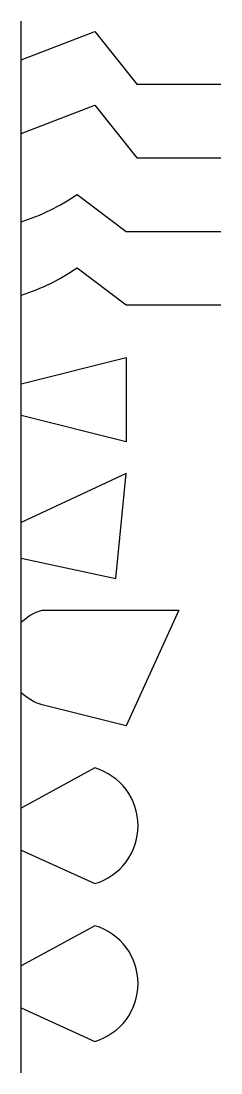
# Model space of a CAD drawing. Header units: millimetres. Extents: x 20 to 39, y -30 to 70.
import ezdxf

# ---------------------------------------------------------------- set-up
doc = ezdxf.new("R2010")
doc.units = ezdxf.units.MM
doc.layers.get('0').update_dxf_attribs({"lineweight": 25, "true_color": 0xffffff})

msp = doc.modelspace()

# ---------------------------------------------------------------- linework, layer by layer
msp.add_lwpolyline([(20, -30), (20, 70)])
at = {"flags": 128}
for points in [[(20, 66.31), (27, 69), (31, 64), (39, 64)], [(20, 59.31), (27, 62), (31, 57), (39, 57)], [(20, 35.5), (30, 38), (30, 30), (20, 32.5)], [(20, 18.93), (29, 17), (30, 27), (20, 22.33)]]:
    msp.add_lwpolyline(points, dxfattribs=at)
for points in [[(20, 50.92, 0.07454), (25.33, 53.52), (30, 50), (39, 50)], [(39, 43), (30, 43), (25.33, 46.52, -0.07454), (20, 43.92)], [(20, 12.82, -0.1259), (22, 14), (35, 14), (30, 3), (22, 5, -0.1259), (20, 6.18)], [(20, -8.82), (27, -12, 0.75), (27, -1), (20, -4.82)], [(20, -23.82), (27, -27, 0.75), (27, -16), (20, -19.82)]]:
    msp.add_lwpolyline(points, format="xyb", dxfattribs=at)

doc.saveas('drawing.dxf')
